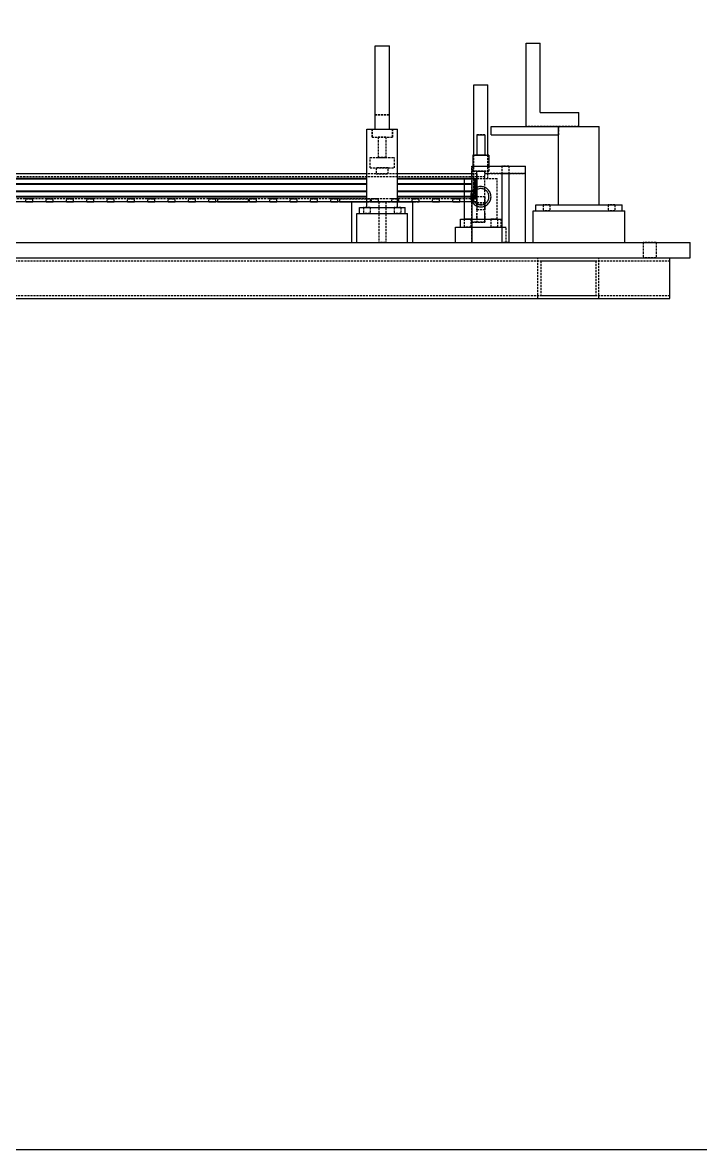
# Model space of a CAD drawing. Header units: metres. Extents: x -200 to 3000, y -1652 to 380.
# Drawn here: x 1643 to 2310, y -1652 to -544 of the extents above; entities that cross this region are included whole.
import ezdxf

# ---------------------------------------------------------------- set-up
doc = ezdxf.new("R2010")
doc.units = ezdxf.units.M
doc.linetypes.add('DASHED2', pattern=[3, 2, -1])
for name, color, linetype in [('GIZLI', 8, 'DASHED2'), ('GORUNEN', 7, 'Continuous'), ('SINIR', 1, 'Continuous'), ('TEGET', 9, 'Continuous')]:
    doc.layers.add(name, color=color, linetype=linetype)

msp = doc.modelspace()

# ---------------------------------------------------------------- linework, layer by layer
at = {"layer": 'GIZLI'}
for points in [[(2138.5, -646), (2138.5, -564)], [(2138.5, -564), (2152.5, -564)], [(2152.5, -632), (2152.5, -564)], [(1990, -634.5), (1990, -566.5)], [(1990, -566.5), (2004, -566.5)], [(2004, -634.5), (2004, -566.5)], [(2087, -697), (2087, -605)], [(2087, -605), (2101, -605)], [(2101, -697), (2101, -605)], [(1990, -634.5), (2004, -634.5)], [(1990, -648.5), (1990, -634.5)], [(2004, -634.5), (1990, -634.5)], [(2004, -648.5), (2004, -634.5)], [(2152.5, -632), (2190.5, -632)], [(2190.5, -646), (2190.5, -632)], [(1982, -648.5), (1987, -648.5)], [(1982, -725.5), (1982, -648.5)], [(1987, -656.5), (1987, -648.5)], [(1987, -648.5), (1987, -656.5)], [(1987, -648.5), (2007, -648.5)], [(1990, -648.5), (2004, -648.5)], [(1990, -648.5), (2004, -648.5)], [(2007, -648.5), (2012, -648.5)], [(2007, -648.5), (2007, -656.5)], [(2007, -656.5), (2007, -648.5)], [(2012, -725.5), (2012, -648.5)], [(2104, -646), (2170.5, -646)], [(2104, -654), (2104, -646)], [(2138.5, -646), (2190.5, -646)], [(2190.5, -646), (2138.5, -646)], [(2170.5, -646), (2210.5, -646)], [(2170.5, -646), (2170.5, -654)], [(2170.5, -646), (2170.5, -654)], [(2170.5, -723), (2170.5, -646)], [(2210.5, -723), (2210.5, -646)], [(1987, -656.5), (2007, -656.5)], [(1987, -656.5), (2007, -656.5)], [(2001, -656.5), (1993, -656.5)], [(1993, -656.5), (2001, -656.5)], [(1993, -656.5), (1993, -676.5)], [(2001, -676.5), (2001, -656.5)], [(2098, -654), (2090, -654)], [(2104, -654), (2170.5, -654)], [(2102, -674), (2086, -674)], [(2087, -697), (2087, -674)], [(2098, -674), (2090, -674)], [(2090, -674), (2094, -674)], [(2094, -674), (2098, -674)], [(2101, -697), (2101, -674)], [(1985, -686.5), (1985, -676.5)], [(1985, -686.5), (1985, -676.5)], [(1985, -676.5), (2009, -676.5)], [(1985, -676.5), (2009, -676.5)], [(1985, -686.5), (2009, -686.5)], [(1985, -686.5), (2009, -686.5)], [(2003, -686.5), (1991, -686.5)], [(1991, -686.5), (2003, -686.5)], [(2003, -686.5), (1991, -686.5)], [(1991, -686.5), (2003, -686.5)], [(1991, -686.5), (1991, -692.5)], [(1991, -686.5), (1991, -692.5)], [(2001, -676.5), (1993, -676.5)], [(1993, -676.5), (2001, -676.5)], [(2003, -692.5), (2003, -686.5)], [(2003, -692.5), (2003, -686.5)], [(2009, -686.5), (2009, -676.5)], [(2009, -686.5), (2009, -676.5)], [(2085, -740), (2085, -685)], [(2085, -685), (2138, -685)], [(2086, -685), (2086, -690)], [(2102, -685), (2102, -690)], [(2114.6, -685), (2121.4, -685)], [(2121.4, -685), (2114.6, -685)], [(2114.6, -685), (2114.6, -760)], [(2121.4, -685), (2121.4, -760)], [(2138, -692), (2138, -685)], [(2090, -692.5), (150, -692.5)], [(2090, -692.5), (150, -692.5)], [(2090, -692.5), (150, -692.5)], [(2090, -695.5), (150, -695.5)], [(2090, -695.5), (150, -695.5)], [(2090, -695.5), (150, -695.5)], [(2090, -695.5), (150, -695.5)], [(2012, -692.5), (1982, -692.5)], [(2003, -692.5), (1991, -692.5)], [(1991, -692.5), (2003, -692.5)], [(2003, -692.5), (1991, -692.5)], [(1991, -692.5), (2003, -692.5)], [(2078, -720), (2078, -697)], [(2078, -697), (2110, -697)], [(2078, -737), (2078, -697)], [(2078, -697), (2110, -697)], [(2090, -692.5), (2085, -692.5)], [(2102, -690), (2086, -690)], [(2086, -690), (2094, -690)], [(2087, -697.807), (2087, -696.957)], [(2087, -696.957), (2090, -696.957)], [(2087, -696.957), (2087.428, -696.957)], [(2087, -696.957), (2087, -697.807)], [(2087, -696.957), (2090, -696.957)], [(2087, -696.957), (2087.428, -696.957)], [(2087, -697), (2101, -697)], [(2087, -697), (2101, -697)], [(2087, -697.807), (2087, -702.192)], [(2087, -702.192), (2087, -697.807)], [(2087.428, -697.807), (2087.428, -696.957)], [(2087.428, -696.957), (2087.57, -696.957)], [(2087.428, -696.957), (2087.57, -696.957)], [(2087.428, -696.957), (2087.428, -697.807)], [(2087.428, -697.807), (2087.428, -702.609)], [(2087.428, -702.609), (2087.428, -697.807)], [(2087.57, -697.807), (2087.57, -696.957)], [(2087.57, -696.957), (2087.979, -696.957)], [(2087.57, -697.807), (2087.57, -696.957)], [(2087.57, -696.957), (2087.979, -696.957)], [(2087.57, -696.957), (2087.57, -697.807)], [(2087.57, -696.957), (2087.57, -697.807)], [(2087.57, -702.747), (2087.57, -697.807)], [(2087.57, -697.807), (2087.57, -702.609)], [(2087.57, -697.807), (2087.57, -702.747)], [(2087.57, -702.609), (2087.57, -697.807)], [(2087.979, -697.807), (2087.979, -696.957)], [(2087.979, -696.957), (2088.12, -696.957)], [(2087.979, -696.957), (2088.12, -696.957)], [(2087.979, -696.957), (2087.979, -697.807)], [(2087.979, -697.807), (2087.979, -703.145)], [(2087.979, -703.145), (2087.979, -697.807)], [(2088.12, -697.807), (2088.12, -696.957)], [(2088.12, -696.957), (2088.429, -696.957)], [(2088.12, -697.807), (2088.12, -696.957)], [(2088.12, -696.957), (2088.429, -696.957)], [(2088.12, -696.957), (2088.12, -697.807)], [(2088.12, -696.957), (2088.12, -697.807)], [(2088.12, -703.283), (2088.12, -697.807)], [(2088.12, -697.807), (2088.12, -703.145)], [(2088.12, -697.807), (2088.12, -703.283)], [(2088.12, -703.145), (2088.12, -697.807)], [(2088.429, -697.807), (2088.429, -696.957)], [(2088.429, -696.957), (2088.571, -696.957)], [(2088.429, -696.957), (2088.571, -696.957)], [(2088.429, -696.957), (2088.429, -697.807)], [(2088.429, -697.807), (2088.429, -703.584)], [(2088.429, -703.584), (2088.429, -697.807)], [(2088.571, -697.807), (2088.571, -696.957)], [(2088.571, -696.957), (2088.88, -696.957)], [(2088.571, -697.807), (2088.571, -696.957)], [(2088.571, -696.957), (2088.88, -696.957)], [(2088.571, -696.957), (2088.571, -697.807)], [(2088.571, -696.957), (2088.571, -697.807)], [(2088.571, -703.722), (2088.571, -697.807)], [(2088.571, -697.807), (2088.571, -703.584)], [(2088.571, -697.807), (2088.571, -703.722)], [(2088.571, -703.584), (2088.571, -697.807)], [(2088.88, -697.807), (2088.88, -696.957)], [(2088.88, -696.957), (2089.021, -696.957)], [(2088.88, -696.957), (2089.021, -696.957)], [(2088.88, -696.957), (2088.88, -697.807)], [(2088.88, -697.807), (2088.88, -704.023)], [(2088.88, -704.023), (2088.88, -697.807)], [(2089.021, -697.807), (2089.021, -696.957)], [(2089.021, -696.957), (2089.43, -696.957)], [(2089.021, -697.807), (2089.021, -696.957)], [(2089.021, -696.957), (2089.43, -696.957)], [(2089.021, -696.957), (2089.021, -697.807)], [(2089.021, -696.957), (2089.021, -697.807)], [(2089.021, -704.161), (2089.021, -697.807)], [(2089.021, -697.807), (2089.021, -704.023)], [(2089.021, -697.807), (2089.021, -704.161)], [(2089.021, -704.023), (2089.021, -697.807)], [(2089.43, -697.807), (2089.43, -696.957)], [(2089.43, -696.957), (2089.572, -696.957)], [(2089.43, -696.957), (2089.572, -696.957)], [(2089.43, -696.957), (2089.43, -697.807)], [(2089.43, -697.807), (2089.43, -704.559)], [(2089.43, -704.559), (2089.43, -697.807)], [(2089.572, -697.807), (2089.572, -696.957)], [(2089.572, -696.957), (2090, -696.957)], [(2089.572, -697.807), (2089.572, -696.957)], [(2089.572, -696.957), (2090, -696.957)], [(2089.572, -696.957), (2089.572, -697.807)], [(2089.572, -696.957), (2089.572, -697.807)], [(2089.572, -704.697), (2089.572, -697.807)], [(2089.572, -697.807), (2089.572, -704.559)], [(2089.572, -697.807), (2089.572, -704.697)], [(2089.572, -704.559), (2089.572, -697.807)], [(2090, -695), (2090, -690)], [(2090, -695), (2090, -690)], [(2090, -690), (2098, -690)], [(2090, -690), (2098, -690)], [(2090, -692.5), (2090, -695.5)], [(2090, -695.5), (2090, -692.5)], [(2090, -692.5), (2090, -697)], [(2090, -697), (2090, -692.5)], [(2090, -695.5), (2090, -692.5)], [(2090, -695.5), (2090, -692.5)], [(2090, -695), (2090, -731.094)], [(2090, -695), (2090, -731.094)], [(2090, -695), (2098, -695)], [(2090, -695), (2098, -695)], [(2090, -695.5), (2090, -697)], [(2090, -697), (2090, -695.5)], [(2090, -697.807), (2090, -696.957)], [(2090, -697.807), (2090, -696.957)], [(2090, -696.957), (2090, -697.807)], [(2090, -696.957), (2090, -697.807)], [(2090, -697.807), (2090, -697)], [(2090, -697.807), (2090, -697)], [(2090, -697.807), (2090, -697)], [(2090, -697.807), (2090, -697)], [(2090, -697.807), (2090, -699.269)], [(2090, -697.807), (2090, -702.192)], [(2090, -702.192), (2090, -697.807)], [(2090, -697.807), (2090, -699.269)], [(2090, -697.807), (2090, -702.192)], [(2090, -705.114), (2090, -697.807)], [(2090, -702.192), (2090, -697.807)], [(2090, -697.807), (2090, -705.114)], [(2094, -690), (2102, -690)], [(2098, -695), (2098, -690)], [(2098, -695), (2098, -690)], [(2098, -740), (2098, -692)], [(2098, -692), (2138, -692)], [(2098, -740), (2098, -692)], [(2138, -692), (2098, -692)], [(2098, -731.094), (2098, -695)], [(2098, -731.094), (2098, -695)], [(2110, -737), (2110, -697)], [(2110, -737), (2110, -697)], [(2114.6, -692), (2114.6, -760)], [(2114.6, -692), (2121.4, -692)], [(2121.4, -692), (2114.6, -692)], [(2121.4, -692), (2121.4, -760)], [(2138, -760), (2138, -692)], [(2104, -715), (2103.95, -714.004), (2103.802, -713.019), (2103.556, -712.052), (2103.215, -711.116), (2102.782, -710.217), (2102.262, -709.367), (2101.66, -708.572), (2100.982, -707.841), (2100.235, -707.182), (2099.425, -706.6), (2098.562, -706.101), (2097.653, -705.691), (2096.708, -705.374), (2095.736, -705.152), (2094.747, -705.028), (2093.751, -705.003), (2092.757, -705.078), (2091.775, -705.251), (2090.815, -705.521), (2089.887, -705.885), (2089, -706.34), (2088.163, -706.881), (2087.383, -707.502), (2086.669, -708.198), (2086.029, -708.962), (2085.467, -709.786), (2084.99, -710.661), (2084.603, -711.58), (2084.309, -712.532), (2084.112, -713.51), (2084.012, -714.502), (2084.012, -715.498), (2084.112, -716.49), (2084.309, -717.468), (2084.603, -718.42), (2084.99, -719.339), (2085.467, -720.214), (2086.029, -721.038), (2086.669, -721.802), (2087.383, -722.498), (2088.163, -723.119), (2089, -723.66), (2089.887, -724.115), (2090.815, -724.479), (2091.775, -724.749), (2092.757, -724.922), (2093.751, -724.997), (2094.747, -724.972), (2095.736, -724.848), (2096.708, -724.626), (2097.653, -724.309), (2098.562, -723.899), (2099.425, -723.4), (2100.235, -722.818), (2100.982, -722.159), (2101.66, -721.428), (2102.262, -720.633), (2102.782, -719.783), (2103.215, -718.884), (2103.556, -717.948), (2103.802, -716.981), (2103.95, -715.996), (2104, -715)], [(2104, -715), (2103.95, -714.004), (2103.802, -713.019), (2103.556, -712.052), (2103.215, -711.116), (2102.782, -710.217), (2102.262, -709.367), (2101.66, -708.572), (2100.982, -707.841), (2100.235, -707.182), (2099.425, -706.6), (2098.562, -706.101), (2097.653, -705.691), (2096.708, -705.374), (2095.736, -705.152), (2094.747, -705.028), (2093.751, -705.003), (2092.757, -705.078), (2091.775, -705.251), (2090.815, -705.521), (2089.887, -705.885), (2089, -706.34), (2088.163, -706.881), (2087.383, -707.502), (2086.669, -708.198), (2086.029, -708.962), (2085.467, -709.786), (2084.99, -710.661), (2084.603, -711.58), (2084.309, -712.532), (2084.112, -713.51), (2084.012, -714.502), (2084.012, -715.498), (2084.112, -716.49), (2084.309, -717.468), (2084.603, -718.42), (2084.99, -719.339), (2085.467, -720.214), (2086.029, -721.038), (2086.669, -721.802), (2087.383, -722.498), (2088.163, -723.119), (2089, -723.66), (2089.887, -724.115), (2090.815, -724.479), (2091.775, -724.749), (2092.757, -724.922), (2093.751, -724.997), (2094.747, -724.972), (2095.736, -724.848), (2096.708, -724.626), (2097.653, -724.309), (2098.562, -723.899), (2099.425, -723.4), (2100.235, -722.818), (2100.982, -722.159), (2101.66, -721.428), (2102.262, -720.633), (2102.782, -719.783), (2103.215, -718.884), (2103.556, -717.948), (2103.802, -716.981), (2103.95, -715.996), (2104, -715)], [(2102, -715), (2101.96, -714.203), (2101.841, -713.415), (2101.645, -712.642), (2101.372, -711.893), (2101.026, -711.174), (2100.61, -710.493), (2100.128, -709.858), (2099.586, -709.273), (2098.988, -708.745), (2098.34, -708.28), (2097.65, -707.881), (2096.923, -707.553), (2096.167, -707.299), (2095.389, -707.122), (2094.598, -707.022), (2093.801, -707.002), (2093.005, -707.062), (2092.22, -707.201), (2091.452, -707.417), (2090.71, -707.708), (2090, -708.072), (2089.33, -708.504), (2088.707, -709.002), (2088.136, -709.559), (2087.623, -710.17), (2087.174, -710.829), (2086.792, -711.529), (2086.482, -712.264), (2086.247, -713.026), (2086.089, -713.808), (2086.01, -714.601), (2086.01, -715.399), (2086.089, -716.192), (2086.247, -716.974), (2086.482, -717.736), (2086.792, -718.471), (2087.174, -719.171), (2087.623, -719.83), (2088.136, -720.441), (2088.707, -720.998), (2089.33, -721.496), (2090, -721.928), (2090.71, -722.292), (2091.452, -722.583), (2092.22, -722.799), (2093.005, -722.938), (2093.801, -722.998), (2094.598, -722.978), (2095.389, -722.878), (2096.167, -722.701), (2096.923, -722.447), (2097.65, -722.119), (2098.34, -721.72), (2098.988, -721.255), (2099.586, -720.727), (2100.128, -720.142), (2100.61, -719.507), (2101.026, -718.826), (2101.372, -718.107), (2101.645, -717.358), (2101.841, -716.585), (2101.96, -715.797), (2102, -715)], [(2102, -715), (2101.96, -714.203), (2101.841, -713.415), (2101.645, -712.642), (2101.372, -711.893), (2101.026, -711.174), (2100.61, -710.493), (2100.128, -709.858), (2099.586, -709.273), (2098.988, -708.745), (2098.34, -708.28), (2097.65, -707.881), (2096.923, -707.553), (2096.167, -707.299), (2095.389, -707.122), (2094.598, -707.022), (2093.801, -707.002), (2093.005, -707.062), (2092.22, -707.201), (2091.452, -707.417), (2090.71, -707.708), (2090, -708.072), (2089.33, -708.504), (2088.707, -709.002), (2088.136, -709.559), (2087.623, -710.17), (2087.174, -710.829), (2086.792, -711.529), (2086.482, -712.264), (2086.247, -713.026), (2086.089, -713.808), (2086.01, -714.601), (2086.01, -715.399), (2086.089, -716.192), (2086.247, -716.974), (2086.482, -717.736), (2086.792, -718.471), (2087.174, -719.171), (2087.623, -719.83), (2088.136, -720.441), (2088.707, -720.998), (2089.33, -721.496), (2090, -721.928), (2090.71, -722.292), (2091.452, -722.583), (2092.22, -722.799), (2093.005, -722.938), (2093.801, -722.998), (2094.598, -722.978), (2095.389, -722.878), (2096.167, -722.701), (2096.923, -722.447), (2097.65, -722.119), (2098.34, -721.72), (2098.988, -721.255), (2099.586, -720.727), (2100.128, -720.142), (2100.61, -719.507), (2101.026, -718.826), (2101.372, -718.107), (2101.645, -717.358), (2101.841, -716.585), (2101.96, -715.797), (2102, -715)], [(2087, -702.84), (2087, -702.192)], [(2087, -702.192), (2087, -702.84)], [(2087, -709.66), (2087, -702.84)], [(2087, -702.84), (2087, -709.66)], [(2087.428, -703.258), (2087.428, -702.609)], [(2087.428, -702.609), (2087.428, -703.258)], [(2087.428, -709.242), (2087.428, -703.258)], [(2087.428, -703.258), (2087.428, -709.242)], [(2087.428, -709.891), (2087.428, -709.242)], [(2087.428, -709.242), (2087.428, -709.891)], [(2087.57, -703.258), (2087.57, -702.609)], [(2087.57, -702.609), (2087.57, -703.258)], [(2087.57, -703.395), (2087.57, -702.747)], [(2087.57, -702.747), (2087.57, -703.395)], [(2087.57, -709.242), (2087.57, -703.258)], [(2087.57, -703.258), (2087.57, -709.242)], [(2087.57, -709.105), (2087.57, -703.395)], [(2087.57, -703.395), (2087.57, -709.105)], [(2087.57, -709.753), (2087.57, -709.105)], [(2087.57, -709.105), (2087.57, -709.753)], [(2087.57, -709.891), (2087.57, -709.242)], [(2087.57, -709.242), (2087.57, -709.891)], [(2087.979, -703.794), (2087.979, -703.145)], [(2087.979, -703.145), (2087.979, -703.794)], [(2087.979, -708.706), (2087.979, -703.794)], [(2087.979, -703.794), (2087.979, -708.706)], [(2087.979, -709.355), (2087.979, -708.706)], [(2087.979, -708.706), (2087.979, -709.355)], [(2088.12, -703.794), (2088.12, -703.145)], [(2088.12, -703.145), (2088.12, -703.794)], [(2088.12, -703.931), (2088.12, -703.283)], [(2088.12, -703.283), (2088.12, -703.931)], [(2088.12, -708.706), (2088.12, -703.794)], [(2088.12, -703.794), (2088.12, -708.706)], [(2088.12, -708.569), (2088.12, -703.931)], [(2088.12, -703.931), (2088.12, -708.569)], [(2088.12, -709.217), (2088.12, -708.569)], [(2088.12, -708.569), (2088.12, -709.217)], [(2088.12, -709.355), (2088.12, -708.706)], [(2088.12, -708.706), (2088.12, -709.355)], [(2088.12, -714.693), (2088.12, -709.217)], [(2088.12, -709.217), (2088.12, -714.693)], [(2088.429, -704.233), (2088.429, -703.584)], [(2088.429, -703.584), (2088.429, -704.233)], [(2088.429, -708.267), (2088.429, -704.233)], [(2088.429, -704.233), (2088.429, -708.267)], [(2088.429, -708.916), (2088.429, -708.267)], [(2088.429, -708.267), (2088.429, -708.916)], [(2088.429, -708.916), (2088.429, -714.693)], [(2088.429, -714.693), (2088.429, -708.916)], [(2088.571, -704.233), (2088.571, -703.584)], [(2088.571, -703.584), (2088.571, -704.233)], [(2088.571, -704.37), (2088.571, -703.722)], [(2088.571, -703.722), (2088.571, -704.37)], [(2088.571, -708.267), (2088.571, -704.233)], [(2088.571, -704.233), (2088.571, -708.267)], [(2088.571, -708.13), (2088.571, -704.37)], [(2088.571, -704.37), (2088.571, -708.13)], [(2088.571, -708.778), (2088.571, -708.13)], [(2088.571, -708.13), (2088.571, -708.778)], [(2088.571, -708.916), (2088.571, -708.267)], [(2088.571, -708.267), (2088.571, -708.916)], [(2088.571, -714.693), (2088.571, -708.778)], [(2088.571, -708.778), (2088.571, -714.693)], [(2088.571, -708.916), (2088.571, -714.693)], [(2088.571, -714.693), (2088.571, -708.916)], [(2088.88, -704.672), (2088.88, -704.023)], [(2088.88, -704.023), (2088.88, -704.672)], [(2088.88, -707.828), (2088.88, -704.672)], [(2088.88, -704.672), (2088.88, -707.828)], [(2088.88, -708.477), (2088.88, -707.828)], [(2088.88, -707.828), (2088.88, -708.477)], [(2088.88, -708.477), (2088.88, -714.693)], [(2088.88, -714.693), (2088.88, -708.477)], [(2089.021, -704.672), (2089.021, -704.023)], [(2089.021, -704.023), (2089.021, -704.672)], [(2089.021, -704.809), (2089.021, -704.161)], [(2089.021, -704.161), (2089.021, -704.809)], [(2089.021, -707.828), (2089.021, -704.672)], [(2089.021, -704.672), (2089.021, -707.828)], [(2089.021, -707.691), (2089.021, -704.809)], [(2089.021, -704.809), (2089.021, -707.691)], [(2089.021, -708.339), (2089.021, -707.691)], [(2089.021, -707.691), (2089.021, -708.339)], [(2089.021, -708.477), (2089.021, -707.828)], [(2089.021, -707.828), (2089.021, -708.477)], [(2089.021, -714.693), (2089.021, -708.339)], [(2089.021, -708.339), (2089.021, -714.693)], [(2089.021, -708.477), (2089.021, -714.693)], [(2089.021, -714.693), (2089.021, -708.477)], [(2089.43, -705.208), (2089.43, -704.559)], [(2089.43, -704.559), (2089.43, -705.208)], [(2089.43, -707.292), (2089.43, -705.208)], [(2089.43, -705.208), (2089.43, -707.292)], [(2089.43, -707.941), (2089.43, -707.292)], [(2089.43, -707.292), (2089.43, -707.941)], [(2089.43, -707.941), (2089.43, -714.693)], [(2089.43, -714.693), (2089.43, -707.941)], [(2089.572, -705.208), (2089.572, -704.559)], [(2089.572, -704.559), (2089.572, -705.208)], [(2089.572, -705.345), (2089.572, -704.697)], [(2089.572, -704.697), (2089.572, -705.345)], [(2089.572, -707.292), (2089.572, -705.208)], [(2089.572, -705.208), (2089.572, -707.292)], [(2089.572, -707.155), (2089.572, -705.345)], [(2089.572, -705.345), (2089.572, -707.155)], [(2089.572, -707.803), (2089.572, -707.155)], [(2089.572, -707.155), (2089.572, -707.803)], [(2089.572, -707.941), (2089.572, -707.292)], [(2089.572, -707.292), (2089.572, -707.941)], [(2089.572, -714.693), (2089.572, -707.803)], [(2089.572, -707.803), (2089.572, -714.693)], [(2089.572, -707.941), (2089.572, -714.693)], [(2089.572, -714.693), (2089.572, -707.941)], [(2090, -699.269), (2090, -702.192)], [(2090, -699.269), (2090, -699.917)], [(2090, -699.269), (2090, -702.192)], [(2090, -699.917), (2090, -699.269)], [(2090, -702.84), (2090, -699.917)], [(2090, -712.583), (2090, -699.917)], [(2090, -699.917), (2090, -712.583)], [(2090, -702.84), (2090, -699.917)], [(2090, -702.192), (2090, -702.84)], [(2090, -702.84), (2090, -702.192)], [(2090, -702.84), (2090, -702.192)], [(2090, -702.192), (2090, -702.84)], [(2090, -709.66), (2090, -702.84)], [(2090, -702.84), (2090, -709.66)], [(2090, -709.66), (2090, -702.84)], [(2090, -702.84), (2090, -709.66)], [(2090, -705.763), (2090, -705.114)], [(2090, -705.114), (2090, -705.763)], [(2090, -706.737), (2090, -705.763)], [(2090, -705.763), (2090, -706.737)], [(2090, -707.386), (2090, -706.737)], [(2090, -706.737), (2090, -707.386)], [(2090, -714.693), (2090, -707.386)], [(2090, -707.386), (2090, -714.693)], [(2090, -717), (150, -717)], [(2090, -717), (150, -717)], [(1648.37, -717), (1646.6, -717)], [(1646.6, -717), (1651.63, -717)], [(1646.6, -720), (1646.6, -717)], [(1653.4, -720), (1646.6, -720)], [(1648.37, -720), (1646.6, -720)], [(1653.4, -717), (1648.37, -717)], [(1653.4, -720), (1648.37, -720)], [(1651.63, -717), (1653.4, -717)], [(1653.4, -720), (1653.4, -717)], [(1668.37, -717), (1666.6, -717)], [(1666.6, -717), (1671.63, -717)], [(1666.6, -720), (1666.6, -717)], [(1673.4, -720), (1666.6, -720)], [(1668.37, -720), (1666.6, -720)], [(1673.4, -717), (1668.37, -717)], [(1673.4, -720), (1668.37, -720)], [(1671.63, -717), (1673.4, -717)], [(1673.4, -720), (1673.4, -717)], [(1688.37, -717), (1686.6, -717)], [(1686.6, -717), (1691.63, -717)], [(1686.6, -720), (1686.6, -717)], [(1693.4, -720), (1686.6, -720)], [(1688.37, -720), (1686.6, -720)], [(1693.4, -717), (1688.37, -717)], [(1693.4, -720), (1688.37, -720)], [(1691.63, -717), (1693.4, -717)], [(1693.4, -720), (1693.4, -717)], [(1708.37, -717), (1706.6, -717)], [(1706.6, -717), (1711.63, -717)], [(1706.6, -720), (1706.6, -717)], [(1713.4, -720), (1706.6, -720)], [(1708.37, -720), (1706.6, -720)], [(1713.4, -717), (1708.37, -717)], [(1713.4, -720), (1708.37, -720)], [(1711.63, -717), (1713.4, -717)], [(1713.4, -720), (1713.4, -717)], [(1728.37, -717), (1726.6, -717)], [(1726.6, -717), (1731.63, -717)], [(1726.6, -720), (1726.6, -717)], [(1733.4, -720), (1726.6, -720)], [(1728.37, -720), (1726.6, -720)], [(1733.4, -717), (1728.37, -717)], [(1733.4, -720), (1728.37, -720)], [(1731.63, -717), (1733.4, -717)], [(1733.4, -720), (1733.4, -717)], [(1748.37, -717), (1746.6, -717)], [(1746.6, -717), (1751.63, -717)], [(1746.6, -720), (1746.6, -717)], [(1753.4, -720), (1746.6, -720)], [(1748.37, -720), (1746.6, -720)], [(1753.4, -717), (1748.37, -717)], [(1753.4, -720), (1748.37, -720)], [(1751.63, -717), (1753.4, -717)], [(1753.4, -720), (1753.4, -717)], [(1768.37, -717), (1766.6, -717)], [(1766.6, -717), (1771.63, -717)], [(1766.6, -720), (1766.6, -717)], [(1773.4, -720), (1766.6, -720)], [(1768.37, -720), (1766.6, -720)], [(1773.4, -717), (1768.37, -717)], [(1773.4, -720), (1768.37, -720)], [(1771.63, -717), (1773.4, -717)], [(1773.4, -720), (1773.4, -717)], [(1788.37, -717), (1786.6, -717)], [(1786.6, -717), (1791.63, -717)], [(1786.6, -720), (1786.6, -717)], [(1793.4, -720), (1786.6, -720)], [(1788.37, -720), (1786.6, -720)], [(1793.4, -717), (1788.37, -717)], [(1793.4, -720), (1788.37, -720)], [(1791.63, -717), (1793.4, -717)], [(1793.4, -720), (1793.4, -717)], [(1808.37, -717), (1806.6, -717)], [(1806.6, -717), (1811.63, -717)], [(1806.6, -720), (1806.6, -717)], [(1813.4, -720), (1806.6, -720)], [(1808.37, -720), (1806.6, -720)], [(1813.4, -717), (1808.37, -717)], [(1813.4, -720), (1808.37, -720)], [(1811.63, -717), (1813.4, -717)], [(1813.4, -720), (1813.4, -717)], [(1828.37, -717), (1826.6, -717)], [(1826.6, -717), (1831.63, -717)], [(1826.6, -720), (1826.6, -717)], [(1833.4, -720), (1826.6, -720)], [(1828.37, -720), (1826.6, -720)], [(1833.4, -717), (1828.37, -717)], [(1833.4, -720), (1828.37, -720)], [(1831.63, -717), (1833.4, -717)], [(1833.4, -720), (1833.4, -717)], [(1835, -717), (1850, -717)], [(1835, -717), (1835, -720)], [(1850, -717), (1835, -717)], [(1865, -720), (1835, -720)], [(1850, -717), (1865, -717)], [(1865, -717), (1850, -717)], [(1865, -717), (1865, -720)], [(1868.37, -717), (1866.6, -717)], [(1866.6, -717), (1871.63, -717)], [(1866.6, -720), (1866.6, -717)], [(1873.4, -720), (1866.6, -720)], [(1868.37, -720), (1866.6, -720)], [(1873.4, -717), (1868.37, -717)], [(1873.4, -720), (1868.37, -720)], [(1871.63, -717), (1873.4, -717)], [(1873.4, -720), (1873.4, -717)], [(1888.37, -717), (1886.6, -717)], [(1886.6, -717), (1891.63, -717)], [(1886.6, -720), (1886.6, -717)], [(1893.4, -720), (1886.6, -720)], [(1888.37, -720), (1886.6, -720)], [(1893.4, -717), (1888.37, -717)], [(1893.4, -720), (1888.37, -720)], [(1891.63, -717), (1893.4, -717)], [(1893.4, -720), (1893.4, -717)], [(1908.37, -717), (1906.6, -717)], [(1906.6, -717), (1911.63, -717)], [(1906.6, -720), (1906.6, -717)], [(1913.4, -720), (1906.6, -720)], [(1908.37, -720), (1906.6, -720)], [(1913.4, -717), (1908.37, -717)], [(1913.4, -720), (1908.37, -720)], [(1911.63, -717), (1913.4, -717)], [(1913.4, -720), (1913.4, -717)], [(1928.37, -717), (1926.6, -717)], [(1926.6, -717), (1931.63, -717)], [(1926.6, -720), (1926.6, -717)], [(1933.4, -720), (1926.6, -720)], [(1928.37, -720), (1926.6, -720)], [(1933.4, -717), (1928.37, -717)], [(1933.4, -720), (1928.37, -720)], [(1931.63, -717), (1933.4, -717)], [(1933.4, -720), (1933.4, -717)], [(1948.37, -717), (1946.6, -717)], [(1946.6, -717), (1951.63, -717)], [(1946.6, -720), (1946.6, -717)], [(1953.4, -720), (1946.6, -720)], [(1948.37, -720), (1946.6, -720)], [(1953.4, -717), (1948.37, -717)], [(1953.4, -720), (1948.37, -720)], [(1951.63, -717), (1953.4, -717)], [(1953.4, -720), (1953.4, -717)], [(1955, -717), (1970, -717)], [(1955, -717), (1955, -720)], [(1970, -717), (1955, -717)], [(2013.4, -720), (1955, -720)], [(1967, -760), (1967, -720)], [(1967, -720), (2027, -720)], [(1970, -717), (1985, -717)], [(1985, -717), (1970, -717)], [(1982, -720), (2012, -720)], [(2012, -720), (1982, -720)], [(1982, -720), (1985, -720)], [(1985, -720), (1982, -720)], [(1985, -717), (1985, -720)], [(1988.37, -717), (1986.6, -717)], [(1986.6, -717), (1991.63, -717)], [(1986.6, -720), (1986.6, -717)], [(1988.37, -720), (1986.6, -720)], [(1986.6, -720), (1991.63, -720)], [(1993.4, -717), (1988.37, -717)], [(1993.4, -720), (1988.37, -720)], [(1991.63, -717), (1993.4, -717)], [(1991.63, -720), (1993.4, -720)], [(1993.4, -720), (1993.4, -717)], [(1993.6, -720), (2000.4, -720)], [(2000.4, -720), (1993.6, -720)], [(1993.6, -720), (2000.4, -720)], [(2000.4, -720), (1993.6, -720)], [(1993.6, -720), (1993.6, -760)], [(1993.6, -720), (1993.6, -760)], [(2000.4, -720), (2000.4, -760)], [(2000.4, -720), (2000.4, -760)], [(2008.37, -717), (2006.6, -717)], [(2006.6, -717), (2011.63, -717)], [(2006.6, -720), (2006.6, -717)], [(2008.37, -720), (2006.6, -720)], [(2006.6, -720), (2011.63, -720)], [(2013.4, -717), (2008.37, -717)], [(2013.4, -720), (2008.37, -720)], [(2011.63, -717), (2013.4, -717)], [(2011.63, -720), (2012, -720)], [(2013.4, -720), (2013.4, -717)], [(2031.63, -717), (2026.6, -717)], [(2026.6, -717), (2028.37, -717)], [(2026.6, -720), (2026.6, -717)], [(2033.4, -720), (2026.6, -720)], [(2026.6, -720), (2028.37, -720)], [(2027, -760), (2027, -720)], [(2028.37, -717), (2033.4, -717)], [(2028.37, -720), (2033.4, -720)], [(2033.4, -717), (2031.63, -717)], [(2033.4, -720), (2033.4, -717)], [(2048.37, -717), (2046.6, -717)], [(2046.6, -717), (2051.63, -717)], [(2046.6, -720), (2046.6, -717)], [(2053.4, -720), (2046.6, -720)], [(2048.37, -720), (2046.6, -720)], [(2053.4, -717), (2048.37, -717)], [(2053.4, -720), (2048.37, -720)], [(2051.63, -717), (2053.4, -717)], [(2053.4, -720), (2053.4, -717)], [(2068.37, -717), (2066.6, -717)], [(2066.6, -717), (2071.63, -717)], [(2066.6, -720), (2066.6, -717)], [(2073.4, -720), (2066.6, -720)], [(2068.37, -720), (2066.6, -720)], [(2073.4, -717), (2068.37, -717)], [(2073.4, -720), (2068.37, -720)], [(2071.63, -717), (2073.4, -717)], [(2073.4, -720), (2073.4, -717)], [(2090, -720), (2085, -720)], [(2090, -720), (2085, -720)], [(2088.37, -717), (2086.6, -717)], [(2086.6, -717), (2090, -717)], [(2086.6, -720), (2086.6, -717)], [(2088.37, -720), (2086.6, -720)], [(2086.6, -720), (2090, -720)], [(2087, -710.308), (2087, -709.66)], [(2087, -709.66), (2087, -710.308)], [(2087, -710.308), (2087, -714.693)], [(2087, -714.693), (2087, -710.308)], [(2087, -715.543), (2087, -714.693)], [(2087, -714.693), (2087, -715.543)], [(2087, -715.543), (2090, -715.543)], [(2087, -715.543), (2087.428, -715.543)], [(2087, -715.543), (2090, -715.543)], [(2087, -715.543), (2087.428, -715.543)], [(2087.428, -716.572), (2087, -717)], [(2087.428, -716.572), (2087, -717)], [(2090, -717), (2087, -717)], [(2090, -717), (2087, -717)], [(2087.428, -709.891), (2087.428, -714.693)], [(2087.428, -714.693), (2087.428, -709.891)], [(2087.428, -715.543), (2087.428, -714.693)], [(2087.428, -714.693), (2087.428, -715.543)], [(2087.428, -715.543), (2087.57, -715.543)], [(2087.428, -715.543), (2087.57, -715.543)], [(2087.57, -716.572), (2087.428, -716.572)], [(2087.57, -716.572), (2087.428, -716.572)], [(2087.57, -714.693), (2087.57, -709.753)], [(2087.57, -709.753), (2087.57, -714.693)], [(2087.57, -709.891), (2087.57, -714.693)], [(2087.57, -714.693), (2087.57, -709.891)], [(2087.57, -715.543), (2087.57, -714.693)], [(2087.57, -715.543), (2087.57, -714.693)], [(2087.57, -714.693), (2087.57, -715.543)], [(2087.57, -714.693), (2087.57, -715.543)], [(2087.57, -715.543), (2087.979, -715.543)], [(2087.57, -715.543), (2087.979, -715.543)], [(2087.979, -716.021), (2087.57, -716.43)], [(2087.979, -716.021), (2087.57, -716.43)], [(2087.57, -716.43), (2087.57, -716.572)], [(2087.57, -716.43), (2087.57, -716.572)], [(2087.979, -709.355), (2087.979, -714.693)], [(2087.979, -714.693), (2087.979, -709.355)], [(2087.979, -715.543), (2087.979, -714.693)], [(2087.979, -714.693), (2087.979, -715.543)], [(2087.979, -715.543), (2088.12, -715.543)], [(2087.979, -715.543), (2088.12, -715.543)], [(2088.12, -716.021), (2087.979, -716.021)], [(2088.12, -716.021), (2087.979, -716.021)], [(2088.12, -709.355), (2088.12, -714.693)], [(2088.12, -714.693), (2088.12, -709.355)], [(2088.12, -715.543), (2088.12, -714.693)], [(2088.12, -715.543), (2088.12, -714.693)], [(2088.12, -714.693), (2088.12, -715.543)], [(2088.12, -714.693), (2088.12, -715.543)], [(2088.12, -715.543), (2088.429, -715.543)], [(2088.12, -715.543), (2088.429, -715.543)], [(2088.429, -715.571), (2088.12, -715.88)], [(2088.429, -715.571), (2088.12, -715.88)], [(2088.12, -715.88), (2088.12, -716.021)], [(2088.12, -715.88), (2088.12, -716.021)], [(2090, -717), (2088.37, -717)], [(2090, -720), (2088.37, -720)], [(2088.429, -715.543), (2088.429, -714.693)], [(2088.429, -714.693), (2088.429, -715.543)], [(2088.429, -715.543), (2088.571, -715.543)], [(2088.429, -715.543), (2088.571, -715.543)], [(2088.571, -715.571), (2088.429, -715.571)], [(2088.571, -715.571), (2088.429, -715.571)], [(2088.571, -715.543), (2088.571, -714.693)], [(2088.571, -715.543), (2088.571, -714.693)], [(2088.571, -714.693), (2088.571, -715.543)], [(2088.571, -714.693), (2088.571, -715.543)], [(2088.88, -715.12), (2088.571, -715.429)], [(2088.88, -715.12), (2088.571, -715.429)], [(2088.571, -715.429), (2088.571, -715.571)], [(2088.571, -715.429), (2088.571, -715.571)], [(2088.571, -715.543), (2088.88, -715.543)], [(2088.571, -715.543), (2088.88, -715.543)], [(2088.88, -715.543), (2088.88, -714.693)], [(2088.88, -714.693), (2088.88, -715.543)], [(2089.021, -715.12), (2088.88, -715.12)], [(2089.021, -715.12), (2088.88, -715.12)], [(2088.88, -715.543), (2089.021, -715.543)], [(2088.88, -715.543), (2089.021, -715.543)], [(2089.43, -714.57), (2089.021, -714.979)], [(2089.43, -714.57), (2089.021, -714.979)], [(2089.021, -715.543), (2089.021, -714.693)], [(2089.021, -715.543), (2089.021, -714.693)], [(2089.021, -714.693), (2089.021, -715.543)], [(2089.021, -714.693), (2089.021, -715.543)], [(2089.021, -714.979), (2089.021, -715.12)], [(2089.021, -714.979), (2089.021, -715.12)], [(2089.021, -715.543), (2089.43, -715.543)], [(2089.021, -715.543), (2089.43, -715.543)], [(2089.572, -714.57), (2089.43, -714.57)], [(2089.572, -714.57), (2089.43, -714.57)], [(2089.43, -715.543), (2089.43, -714.693)], [(2089.43, -714.693), (2089.43, -715.543)], [(2089.43, -715.543), (2089.572, -715.543)], [(2089.43, -715.543), (2089.572, -715.543)], [(2090, -714), (2089.572, -714.428)], [(2090, -714), (2089.572, -714.428)], [(2089.572, -714.428), (2089.572, -714.57)], [(2089.572, -714.428), (2089.572, -714.57)], [(2089.572, -715.543), (2089.572, -714.693)], [(2089.572, -715.543), (2089.572, -714.693)], [(2089.572, -714.693), (2089.572, -715.543)], [(2089.572, -714.693), (2089.572, -715.543)], [(2089.572, -715.543), (2090, -715.543)], [(2089.572, -715.543), (2090, -715.543)], [(2090, -709.66), (2090, -712.583)], [(2090, -709.66), (2090, -710.308)], [(2090, -712.583), (2090, -709.66)], [(2090, -710.308), (2090, -709.66)], [(2090, -710.308), (2090, -709.66)], [(2090, -709.66), (2090, -710.308)], [(2090, -710.308), (2090, -713.231)], [(2090, -710.308), (2090, -714.693)], [(2090, -713.231), (2090, -710.308)], [(2090, -714.693), (2090, -710.308)], [(2090, -710.308), (2090, -714.693)], [(2090, -714.693), (2090, -710.308)], [(2090, -712.583), (2090, -713.231)], [(2090, -713.231), (2090, -712.583)], [(2090, -713.231), (2090, -714.693)], [(2090, -714.693), (2090, -713.231)], [(2090, -714), (2090, -717)], [(2090, -714), (2090, -717)], [(2090, -715.5), (2090, -714.693)], [(2090, -715.5), (2090, -714.693)], [(2090, -715.5), (2090, -714.693)], [(2090, -715.5), (2090, -714.693)], [(2090, -715.543), (2090, -714.693)], [(2090, -715.543), (2090, -714.693)], [(2090, -714.693), (2090, -715.543)], [(2090, -714.693), (2090, -715.543)], [(2090, -719), (2090, -715)], [(2090, -715), (2090, -719)], [(2090, -719), (2090, -715)], [(2090, -715), (2090, -719)], [(2098, -715), (2090, -715)], [(2098, -715), (2090, -715)], [(2090, -715.5), (2090, -720)], [(2090, -715.5), (2090, -717)], [(2090, -720), (2090, -715.5)], [(2090, -717), (2090, -715.5)], [(2090, -717), (2090, -720)], [(2090, -720), (2090, -717)], [(2090, -720), (2090, -717)], [(2090, -717), (2090, -720)], [(2090, -719), (2090, -723)], [(2090, -723), (2090, -719)], [(2090, -719), (2090, -723)], [(2090, -723), (2090, -719)], [(2098, -719), (2098, -715)], [(2098, -715), (2098, -719)], [(2098, -719), (2098, -715)], [(2098, -715), (2098, -719)], [(2098, -719), (2098, -723)], [(2098, -723), (2098, -719)], [(2098, -719), (2098, -723)], [(2098, -723), (2098, -719)], [(1974.5, -725.5), (2019.5, -725.5)], [(1974.5, -731.5), (1974.5, -725.5)], [(1978.7, -725.5), (1985.3, -725.5)], [(1985.3, -725.5), (1978.7, -725.5)], [(1978.7, -725.5), (1985.3, -725.5)], [(1985.3, -725.5), (1978.7, -725.5)], [(1978.7, -725.5), (1978.7, -731.5)], [(1978.7, -725.5), (1978.7, -731.5)], [(1982, -725.5), (2012, -725.5)], [(1982, -725.5), (2012, -725.5)], [(1985.3, -725.5), (1985.3, -731.5)], [(1985.3, -725.5), (1985.3, -731.5)], [(2008.7, -725.5), (2015.3, -725.5)], [(2015.3, -725.5), (2008.7, -725.5)], [(2008.7, -725.5), (2015.3, -725.5)], [(2015.3, -725.5), (2008.7, -725.5)], [(2008.7, -725.5), (2008.7, -731.5)], [(2008.7, -725.5), (2008.7, -731.5)], [(2015.3, -725.5), (2015.3, -731.5)], [(2015.3, -725.5), (2015.3, -731.5)], [(2019.5, -731.5), (2019.5, -725.5)], [(2090, -721), (2090, -722)], [(2090, -722), (2090, -721)], [(2090, -721), (2090, -722)], [(2090, -722), (2090, -721)], [(2098, -721), (2090, -721)], [(2090, -721), (2098, -721)], [(2098, -721), (2090, -721)], [(2098, -721), (2090, -721)], [(2090, -722), (2090, -727)], [(2090, -722), (2090, -727)], [(2090, -722), (2090, -727)], [(2090, -722), (2090, -727)], [(2098, -723), (2090, -723)], [(2098, -723), (2090, -723)], [(2090, -727), (2090, -728)], [(2090, -728), (2090, -727)], [(2090, -728), (2090, -727)], [(2090, -727), (2090, -728)], [(2098, -728), (2090, -728)], [(2098, -728), (2090, -728)], [(2098, -728), (2090, -728)], [(2098, -728), (2090, -728)], [(2090, -735.945), (2090, -731.094)], [(2090, -731.094), (2090, -735.945)], [(2098, -721), (2098, -722)], [(2098, -722), (2098, -721)], [(2098, -721), (2098, -722)], [(2098, -722), (2098, -721)], [(2098, -727), (2098, -722)], [(2098, -722), (2098, -727)], [(2098, -722), (2098, -727)], [(2098, -727), (2098, -722)], [(2098, -727), (2098, -728)], [(2098, -728), (2098, -727)], [(2098, -727), (2098, -728)], [(2098, -728), (2098, -727)], [(2098, -735.945), (2098, -731.094)], [(2098, -731.094), (2098, -735.945)], [(2145.5, -760), (2145.5, -729)], [(2145.5, -729), (2235.5, -729)], [(2148, -723), (2233, -723)], [(2148, -729), (2148, -723)], [(2148, -729), (2233, -729)], [(2148, -729), (2233, -729)], [(2161.8, -723), (2155.2, -723)], [(2155.2, -723), (2158.5, -723)], [(2161.8, -723), (2155.2, -723)], [(2155.2, -723), (2158.5, -723)], [(2155.2, -723), (2155.2, -729)], [(2155.2, -723), (2155.2, -729)], [(2161.8, -729), (2155.2, -729)], [(2155.2, -729), (2158.5, -729)], [(2161.8, -729), (2155.2, -729)], [(2155.2, -729), (2158.5, -729)], [(2158.5, -723), (2161.8, -723)], [(2158.5, -723), (2161.8, -723)], [(2158.5, -729), (2161.8, -729)], [(2158.5, -729), (2161.8, -729)], [(2161.8, -723), (2161.8, -729)], [(2161.8, -723), (2161.8, -729)], [(2170.5, -723), (2210.5, -723)], [(2170.5, -723), (2210.5, -723)], [(2225.8, -723), (2219.2, -723)], [(2219.2, -723), (2222.5, -723)], [(2225.8, -723), (2219.2, -723)], [(2219.2, -723), (2222.5, -723)], [(2219.2, -723), (2219.2, -729)], [(2219.2, -723), (2219.2, -729)], [(2225.8, -729), (2219.2, -729)], [(2219.2, -729), (2222.5, -729)], [(2225.8, -729), (2219.2, -729)], [(2219.2, -729), (2222.5, -729)], [(2222.5, -723), (2225.8, -723)], [(2222.5, -723), (2225.8, -723)], [(2222.5, -729), (2225.8, -729)], [(2222.5, -729), (2225.8, -729)], [(2225.8, -723), (2225.8, -729)], [(2225.8, -723), (2225.8, -729)], [(2233, -729), (2233, -723)], [(2235.5, -760), (2235.5, -729)], [(1972, -731.5), (2022, -731.5)], [(1972, -760), (1972, -731.5)], [(1974.5, -731.5), (2019.5, -731.5)], [(1974.5, -731.5), (2019.5, -731.5)], [(1978.7, -731.5), (1985.3, -731.5)], [(1985.3, -731.5), (1978.7, -731.5)], [(1978.7, -731.5), (1985.3, -731.5)], [(1985.3, -731.5), (1978.7, -731.5)], [(2008.7, -731.5), (2015.3, -731.5)], [(2015.3, -731.5), (2008.7, -731.5)], [(2008.7, -731.5), (2015.3, -731.5)], [(2015.3, -731.5), (2008.7, -731.5)], [(2022, -760), (2022, -731.5)], [(2074, -737), (2114, -737)], [(2074, -745), (2074, -737)], [(2078, -737), (2077.7, -737)], [(2077.7, -737), (2078, -737)], [(2078, -737), (2077.7, -737)], [(2077.7, -737), (2078, -737)], [(2077.7, -737), (2077.7, -745)], [(2077.7, -737), (2077.7, -745)], [(2078, -737), (2078.375, -737)], [(2078, -737), (2078.375, -737)], [(2078, -737), (2084.3, -737)], [(2078.375, -737), (2078, -737)], [(2084.3, -737), (2078, -737)], [(2078, -737), (2078.375, -737)], [(2078.375, -737), (2083.625, -737)], [(2083.625, -737), (2078.375, -737)], [(2078.375, -737), (2083.625, -737)], [(2078.375, -737), (2083.625, -737)], [(2083.625, -737), (2104.375, -737)], [(2083.625, -737), (2104.375, -737)], [(2084.3, -737), (2083.625, -737)], [(2083.625, -737), (2084.3, -737)], [(2084.3, -737), (2084.3, -745)], [(2084.3, -737), (2084.3, -745)], [(2085, -737), (2114, -737)], [(2085, -760), (2085, -740)], [(2085, -740), (2098, -740)], [(2098, -740), (2085, -740)], [(2090, -735.945), (2090, -739.406)], [(2090, -735.945), (2090, -739.406)], [(2090, -739.406), (2090, -740)], [(2090, -740), (2090, -739.406)], [(2098, -740), (2090, -740)], [(2098, -740), (2090, -740)], [(2098, -735.945), (2098, -739.406)], [(2098, -735.945), (2098, -739.406)], [(2098, -740), (2098, -739.406)], [(2098, -739.406), (2098, -740)], [(2104.375, -737), (2103.7, -737)], [(2103.7, -737), (2110, -737)], [(2103.7, -737), (2103.7, -745)], [(2103.7, -737), (2103.7, -745)], [(2110, -737), (2103.7, -737)], [(2103.7, -737), (2104.375, -737)], [(2104.375, -737), (2109.625, -737)], [(2109.625, -737), (2104.375, -737)], [(2104.375, -737), (2109.625, -737)], [(2104.375, -737), (2109.625, -737)], [(2109.625, -737), (2110, -737)], [(2109.625, -737), (2110, -737)], [(2110, -737), (2109.625, -737)], [(2109.625, -737), (2110, -737)], [(2110, -737), (2110.3, -737)], [(2110.3, -737), (2110, -737)], [(2110, -737), (2110.3, -737)], [(2110.3, -737), (2110, -737)], [(2110.3, -737), (2110.3, -745)], [(2110.3, -737), (2110.3, -745)], [(2114, -745), (2114, -737)], [(2114, -745), (2114, -737)], [(2069, -745), (2119, -745)], [(2069, -760), (2069, -745)], [(2074, -745), (2114, -745)], [(2074, -745), (2114, -745)], [(2077.7, -745), (2084.3, -745)], [(2084.3, -745), (2077.7, -745)], [(2077.7, -745), (2084.3, -745)], [(2084.3, -745), (2077.7, -745)], [(2085, -745), (2119, -745)], [(2103.7, -745), (2110.3, -745)], [(2110.3, -745), (2103.7, -745)], [(2103.7, -745), (2110.3, -745)], [(2110.3, -745), (2103.7, -745)], [(2119, -760), (2119, -745)], [(2119, -760), (2119, -745)], [(-100, -760), (2300, -760)], [(1967, -760), (2027, -760)], [(1967, -760), (2027, -760)], [(1972, -760), (2022, -760)], [(1972, -760), (2022, -760)], [(1993.6, -760), (2000.4, -760)], [(2000.4, -760), (1993.6, -760)], [(1993.6, -760), (2000.4, -760)], [(2000.4, -760), (1993.6, -760)], [(2069, -760), (2119, -760)], [(2069, -760), (2119, -760)], [(2085, -760), (2138, -760)], [(2085, -760), (2138, -760)], [(2114.6, -760), (2121.4, -760)], [(2121.4, -760), (2114.6, -760)], [(2114.6, -760), (2121.4, -760)], [(2121.4, -760), (2114.6, -760)], [(2145.5, -760), (2235.5, -760)], [(2145.5, -760), (2235.5, -760)], [(2253.5, -760), (2266.5, -760)], [(2266.5, -760), (2253.5, -760)], [(2253.5, -760), (2266.5, -760)], [(2266.5, -760), (2253.5, -760)], [(2253.5, -760), (2253.5, -775)], [(2253.5, -760), (2253.5, -775)], [(2266.5, -760), (2266.5, -775)], [(2266.5, -760), (2266.5, -775)], [(2300, -775), (2300, -760)], [(-100, -775), (2300, -775)], [(-80, -775), (2280, -775)], [(-80, -775), (2280, -775)], [(-80, -775), (2280, -775)], [(-80, -775), (2280, -775)], [(2150, -815), (2150, -775)], [(2150, -815), (2150, -775)], [(2150, -775), (2210, -775)], [(2150, -775), (2210, -775)], [(2210, -815), (2210, -775)], [(2210, -815), (2210, -775)], [(2253.5, -775), (2266.5, -775)], [(2266.5, -775), (2253.5, -775)], [(2253.5, -775), (2266.5, -775)], [(2266.5, -775), (2253.5, -775)], [(2280, -815), (2280, -775)], [(2280, -815), (2280, -775)], [(2280, -815), (2280, -775)], [(-80, -778), (2280, -778)], [(-80, -778), (2280, -778)], [(-80, -778), (2280, -778)], [(-80, -778), (2280, -778)], [(2153, -778), (2207, -778)], [(2153, -778), (2153, -812)], [(2153, -778), (2207, -778)], [(2153, -778), (2153, -812)], [(2207, -778), (2207, -812)], [(2207, -778), (2207, -812)], [(2280, -812), (2280, -778)], [(2280, -812), (2280, -778)], [(2280, -812), (2280, -778)], [(2280, -812), (2280, -778)], [(-80, -812), (2280, -812)], [(-80, -812), (2280, -812)], [(-80, -812), (2280, -812)], [(-80, -812), (2280, -812)], [(-80, -815), (2280, -815)], [(-80, -815), (2280, -815)], [(-80, -815), (2280, -815)], [(2150, -815), (2210, -815)], [(2150, -815), (2210, -815)], [(2153, -812), (2207, -812)], [(2153, -812), (2207, -812)]]:
    msp.add_lwpolyline(points, dxfattribs=at)
at = {"layer": 'GORUNEN'}
for points in [[(2138.5, -646), (2138.5, -564)], [(2138.5, -564), (2152.5, -564)], [(2152.5, -632), (2152.5, -564)], [(1990, -648.5), (1990, -566.5)], [(1990, -566.5), (2004, -566.5)], [(2004, -648.5), (2004, -566.5)], [(2087, -674), (2087, -605)], [(2087, -605), (2101, -605)], [(2101, -674), (2101, -605)], [(2152.5, -632), (2190.5, -632)], [(2190.5, -646), (2190.5, -632)], [(1982, -648.5), (1990, -648.5)], [(1982, -725.5), (1982, -648.5)], [(1990, -648.5), (2004, -648.5)], [(2004, -648.5), (2012, -648.5)], [(2012, -725.5), (2012, -648.5)], [(2104, -646), (2170.5, -646)], [(2104, -654), (2104, -646)], [(2170.5, -646), (2210.5, -646)], [(2170.5, -723), (2170.5, -646)], [(2210.5, -723), (2210.5, -646)], [(2090, -654), (2094, -654)], [(2090, -654), (2090, -674)], [(2094, -654), (2098, -654)], [(2098, -654), (2098, -674)], [(2104, -654), (2170.5, -654)], [(2086, -674), (2094, -674)], [(2086, -674), (2086, -685)], [(2094, -674), (2102, -674)], [(2102, -674), (2102, -685)], [(2085, -685), (2085, -760)], [(2085, -685), (2138, -685)], [(2138, -760), (2138, -685)], [(1982, -692.5), (1108.5, -692.5)], [(2085, -692.5), (2012, -692.5)], [(1982, -720), (1565.25, -720)], [(1646.6, -720), (1633.4, -720)], [(1646.6, -720), (1651.63, -720)], [(1651.63, -720), (1653.4, -720)], [(1666.6, -720), (1653.4, -720)], [(1666.6, -720), (1671.63, -720)], [(1671.63, -720), (1673.4, -720)], [(1686.6, -720), (1673.4, -720)], [(1686.6, -720), (1691.63, -720)], [(1691.63, -720), (1693.4, -720)], [(1706.6, -720), (1693.4, -720)], [(1706.6, -720), (1711.63, -720)], [(1711.63, -720), (1713.4, -720)], [(1726.6, -720), (1713.4, -720)], [(1726.6, -720), (1731.63, -720)], [(1731.63, -720), (1733.4, -720)], [(1746.6, -720), (1733.4, -720)], [(1746.6, -720), (1751.63, -720)], [(1751.63, -720), (1753.4, -720)], [(1766.6, -720), (1753.4, -720)], [(1766.6, -720), (1771.63, -720)], [(1771.63, -720), (1773.4, -720)], [(1786.6, -720), (1773.4, -720)], [(1786.6, -720), (1791.63, -720)], [(1791.63, -720), (1793.4, -720)], [(1806.6, -720), (1793.4, -720)], [(1806.6, -720), (1811.63, -720)], [(1811.63, -720), (1813.4, -720)], [(1826.6, -720), (1813.4, -720)], [(1826.6, -720), (1831.63, -720)], [(1831.63, -720), (1833.4, -720)], [(1835, -720), (1833.4, -720)], [(1835, -720), (1850, -720)], [(1850, -720), (1835, -720)], [(1850, -720), (1865, -720)], [(1865, -720), (1850, -720)], [(1866.6, -720), (1865, -720)], [(1866.6, -720), (1871.63, -720)], [(1871.63, -720), (1873.4, -720)], [(1886.6, -720), (1873.4, -720)], [(1886.6, -720), (1891.63, -720)], [(1891.63, -720), (1893.4, -720)], [(1906.6, -720), (1893.4, -720)], [(1906.6, -720), (1911.63, -720)], [(1911.63, -720), (1913.4, -720)], [(1926.6, -720), (1913.4, -720)], [(1926.6, -720), (1931.63, -720)], [(1931.63, -720), (1933.4, -720)], [(1946.6, -720), (1933.4, -720)], [(1946.6, -720), (1951.63, -720)], [(1951.63, -720), (1953.4, -720)], [(1955, -720), (1953.4, -720)], [(1955, -720), (1970, -720)], [(1970, -720), (1955, -720)], [(1967, -760), (1967, -720)], [(1967, -720), (1982, -720)], [(1970, -720), (1982, -720)], [(1982, -720), (1970, -720)], [(2012, -720), (2027, -720)], [(2085, -720), (2012, -720)], [(2012, -720), (2013.4, -720)], [(2026.6, -720), (2013.4, -720)], [(2031.63, -720), (2026.6, -720)], [(2027, -760), (2027, -720)], [(2033.4, -720), (2031.63, -720)], [(2046.6, -720), (2033.4, -720)], [(2046.6, -720), (2051.63, -720)], [(2051.63, -720), (2053.4, -720)], [(2066.6, -720), (2053.4, -720)], [(2066.6, -720), (2071.63, -720)], [(2071.63, -720), (2073.4, -720)], [(2085, -720), (2073.4, -720)], [(2078, -737), (2078, -720)], [(1974.5, -725.5), (2019.5, -725.5)], [(1974.5, -731.5), (1974.5, -725.5)], [(2019.5, -731.5), (2019.5, -725.5)], [(2145.5, -760), (2145.5, -729)], [(2145.5, -729), (2235.5, -729)], [(2148, -723), (2233, -723)], [(2148, -729), (2148, -723)], [(2233, -729), (2233, -723)], [(2235.5, -760), (2235.5, -729)], [(1972, -731.5), (2022, -731.5)], [(1972, -760), (1972, -731.5)], [(2022, -760), (2022, -731.5)], [(2074, -737), (2085, -737)], [(2074, -745), (2074, -737)], [(2069, -745), (2085, -745)], [(2069, -760), (2069, -745)], [(-100, -760), (2300, -760)], [(2300, -775), (2300, -760)], [(-100, -775), (2300, -775)], [(2280, -815), (2280, -775)], [(-80, -815), (2280, -815)]]:
    msp.add_lwpolyline(points, dxfattribs=at)
at = {"layer": 'SINIR'}
msp.add_lwpolyline([(-200, -1652), (3000, -1652), (3000, 380), (-200, 380)], close=True, dxfattribs=at)
at = {"layer": 'TEGET'}
for points in [[(1982, -697), (1565.25, -697)], [(1982, -697.807), (1565.25, -697.807)], [(2085, -697), (2012, -697)], [(2085, -697.807), (2012, -697.807)], [(1982, -702.192), (1565.25, -702.192)], [(1982, -702.84), (1565.25, -702.84)], [(2085, -702.192), (2012, -702.192)], [(2085, -702.84), (2012, -702.84)], [(1982, -709.66), (1565.25, -709.66)], [(1982, -710.308), (1565.25, -710.308)], [(1982, -714.693), (1565.25, -714.693)], [(1982, -715.5), (1565.25, -715.5)], [(2085, -709.66), (2012, -709.66)], [(2085, -710.308), (2012, -710.308)], [(2085, -714.693), (2012, -714.693)], [(2085, -715.5), (2012, -715.5)]]:
    msp.add_lwpolyline(points, dxfattribs=at)

doc.saveas('drawing.dxf')
